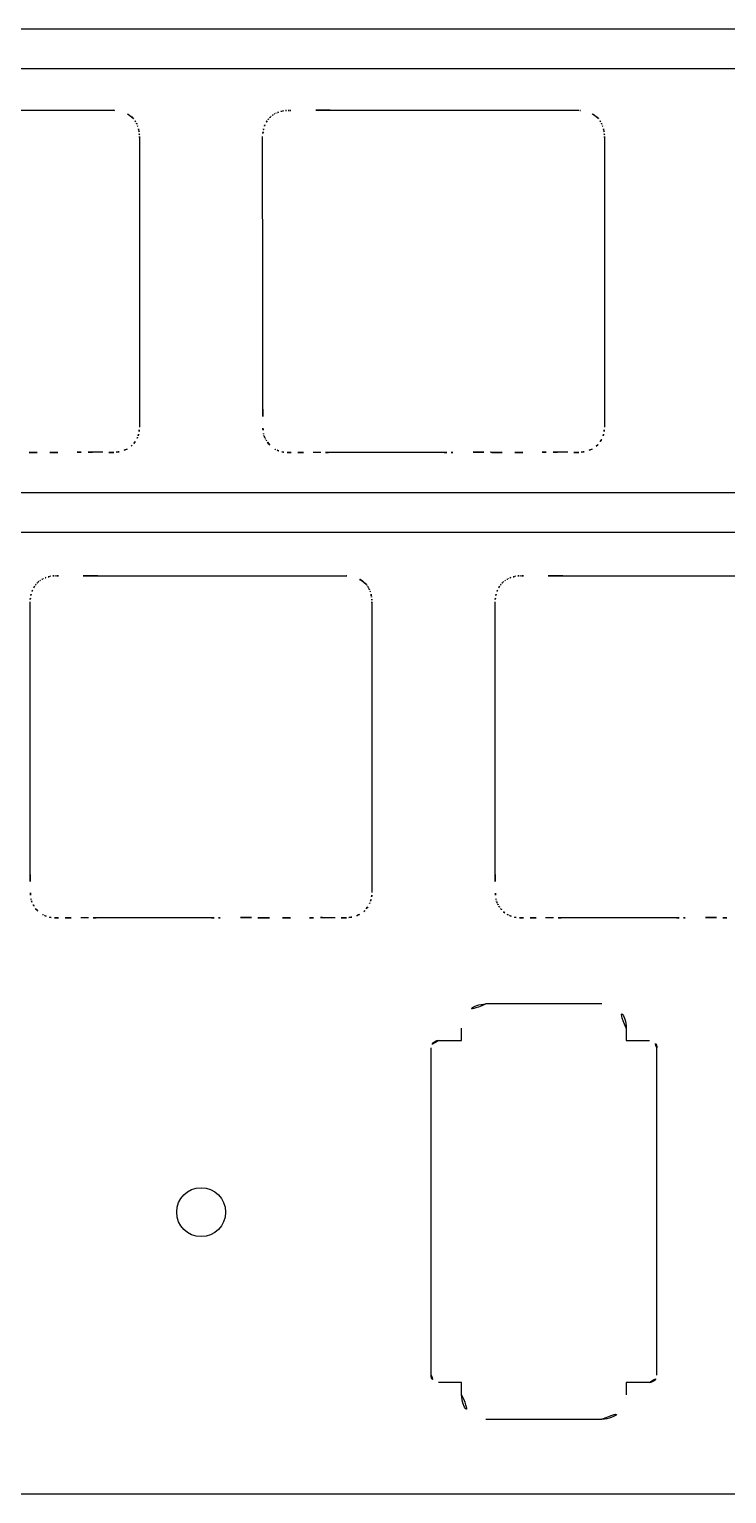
# Model space of a CAD drawing. Header units: millimetres. Extents: x 1963163760 to 1963164260, y 1135949646 to 1135950337.
# Drawn here: x 1963163989.2 to 1963164017.7, y 1135949650.6 to 1135949710.5 of the extents above; entities that cross this region are included whole.
import ezdxf

# ---------------------------------------------------------------- set-up
doc = ezdxf.new("R2010")
doc.units = ezdxf.units.MM

msp = doc.modelspace()

# ---------------------------------------------------------------- linework, layer by layer
for p, q in [((1963164064.327476, 1135949710.52587), (1963163866.583091, 1135949710.52587)), ((1963163866.583091, 1135949708.92587), (1963164064.327476, 1135949708.92587)), ((1963163982.452428, 1135949707.208872), (1963163992.644078, 1135949707.209131)), ((1963164001.502476, 1135949707.208872), (1963164011.694005, 1135949707.209131)), ((1963163993.688267, 1135949706.055322), (1963163993.688145, 1135949705.970133)), ((1963163993.688145, 1135949705.970133), (1963163993.688298, 1135949705.630037)), ((1963163993.688267, 1135949706.097894), (1963163993.688359, 1135949706.076608)), ((1963163993.688359, 1135949706.076608), (1963163993.688267, 1135949706.055322)), ((1963163998.738194, 1135949699.380899), (1963163998.733067, 1135949706.137674)), ((1963164012.738316, 1135949706.055322), (1963164012.738194, 1135949705.970133)), ((1963164012.738194, 1135949705.970133), (1963164012.738316, 1135949705.289942)), ((1963164012.738316, 1135949706.097894), (1963164012.738377, 1135949706.076608)), ((1963164012.738377, 1135949706.076608), (1963164012.738316, 1135949706.055322)), ((1963163993.688267, 1135949705.289942), (1963163993.68784, 1135949703.156423)), ((1963163993.688298, 1135949705.630037), (1963163993.688267, 1135949705.289942)), ((1963164012.738316, 1135949705.289942), (1963164012.737889, 1135949703.156423)), ((1963163993.68784, 1135949703.156423), (1963163993.687901, 1135949702.089655)), ((1963164012.737889, 1135949703.156423), (1963164012.73795, 1135949702.089655)), ((1963163993.687901, 1135949702.089655), (1963163993.688267, 1135949701.022882)), ((1963164012.73795, 1135949702.089655), (1963164012.738316, 1135949701.022882)), ((1963163993.688267, 1135949701.022882), (1963163993.689976, 1135949694.24444)), ((1963164012.738316, 1135949701.022882), (1963164012.739903, 1135949694.24444)), ((1963163998.738621, 1135949698.610891), (1963163998.738194, 1135949699.380899)), ((1963163998.738927, 1135949697.840872), (1963163998.738621, 1135949698.610891)), ((1963163998.739049, 1135949696.300775), (1963163998.738927, 1135949697.840872)), ((1963163998.739171, 1135949695.639835), (1963163998.739049, 1135949696.300775)), ((1963163998.739415, 1135949695.309423), (1963163998.739171, 1135949695.639835)), ((1963163998.739903, 1135949694.979089), (1963163998.739415, 1135949695.309423)), ((1963163991.974644, 1135949693.211353), (1963163991.762486, 1135949693.212183)), ((1963163992.186803, 1135949693.210306), (1963163991.974644, 1135949693.211353)), ((1963164001.120213, 1135949693.207855), (1963164000.805089, 1135949693.206506)), ((1963164001.609959, 1135949693.208744), (1963164001.435338, 1135949693.208719)), ((1963164001.784459, 1135949693.208597), (1963164001.609959, 1135949693.208744)), ((1963164002.48264, 1135949693.208305), (1963164001.784459, 1135949693.208597)), ((1963164003.180821, 1135949693.208185), (1963164002.48264, 1135949693.208305)), ((1963164004.675328, 1135949693.207992), (1963164003.180821, 1135949693.208185)), ((1963164005.422581, 1135949693.207826), (1963164004.675328, 1135949693.207992)), ((1963164006.169835, 1135949693.207422), (1963164005.422581, 1135949693.207826)), ((1963164011.024571, 1135949693.211353), (1963164010.812535, 1135949693.212183)), ((1963164011.236729, 1135949693.210306), (1963164011.024571, 1135949693.211353)), ((1963164040.513084, 1135949691.546318), (1963163876.108055, 1135949691.546318)), ((1963163876.108055, 1135949689.946318), (1963164040.513084, 1135949689.946318)), ((1963163991.977452, 1135949688.158884), (1963164002.16898, 1135949688.15913)), ((1963164011.027379, 1135949688.158884), (1963164021.219029, 1135949688.159132)), ((1963163989.21317, 1135949680.330896), (1963163989.208043, 1135949687.087671)), ((1963164003.213292, 1135949687.005304), (1963164003.21317, 1135949686.920145)), ((1963164003.21317, 1135949686.920145), (1963164003.213322, 1135949686.580036)), ((1963164003.213292, 1135949687.047907), (1963164003.213353, 1135949687.0266)), ((1963164003.213353, 1135949687.0266), (1963164003.213292, 1135949687.005304)), ((1963164003.213322, 1135949686.580036), (1963164003.213292, 1135949686.239938)), ((1963164008.263219, 1135949680.330896), (1963164008.258092, 1135949687.087671)), ((1963164003.213292, 1135949686.239938), (1963164003.212865, 1135949684.10642)), ((1963164003.212865, 1135949684.10642), (1963164003.212926, 1135949683.039652)), ((1963164003.212926, 1135949683.039652), (1963164003.213292, 1135949681.972879)), ((1963164003.213292, 1135949681.972879), (1963164003.214879, 1135949675.194437)), ((1963163989.213658, 1135949679.560892), (1963163989.21317, 1135949680.330896)), ((1963164008.263585, 1135949679.560892), (1963164008.263219, 1135949680.330896)), ((1963163989.213933, 1135949678.790872), (1963163989.213658, 1135949679.560892)), ((1963164008.263921, 1135949678.790872), (1963164008.263585, 1135949679.560892)), ((1963163989.214146, 1135949677.250757), (1963163989.213933, 1135949678.790872)), ((1963164008.264195, 1135949677.250757), (1963164008.263921, 1135949678.790872)), ((1963163989.214207, 1135949676.589834), (1963163989.214146, 1135949677.250757)), ((1963164008.264256, 1135949676.589834), (1963164008.264195, 1135949677.250757)), ((1963163989.214391, 1135949676.259416), (1963163989.214207, 1135949676.589834)), ((1963164008.264439, 1135949676.259416), (1963164008.264256, 1135949676.589834)), ((1963163989.214879, 1135949675.929071), (1963163989.214391, 1135949676.259416)), ((1963164008.264928, 1135949675.929071), (1963164008.264439, 1135949676.259416)), ((1963163991.59525, 1135949674.157854), (1963163991.280125, 1135949674.156496)), ((1963163992.084935, 1135949674.158743), (1963163991.910435, 1135949674.158731)), ((1963163992.259557, 1135949674.158609), (1963163992.084935, 1135949674.158743)), ((1963163992.608556, 1135949674.158388), (1963163992.259557, 1135949674.158609)), ((1963163992.957616, 1135949674.1583), (1963163992.608556, 1135949674.158388)), ((1963163993.655797, 1135949674.158197), (1963163992.957616, 1135949674.1583)), ((1963163995.150304, 1135949674.157991), (1963163993.655797, 1135949674.158197)), ((1963163995.897557, 1135949674.157816), (1963163995.150304, 1135949674.157991)), ((1963163996.64481, 1135949674.157404), (1963163995.897557, 1135949674.157816)), ((1963164001.499669, 1135949674.16136), (1963164001.287511, 1135949674.162176)), ((1963164001.711705, 1135949674.160333), (1963164001.499669, 1135949674.16136)), ((1963164010.645238, 1135949674.157854), (1963164010.330083, 1135949674.156496)), ((1963164011.134923, 1135949674.158743), (1963164010.960362, 1135949674.158731)), ((1963164011.309483, 1135949674.158609), (1963164011.134923, 1135949674.158743)), ((1963164011.658543, 1135949674.158388), (1963164011.309483, 1135949674.158609)), ((1963164012.007603, 1135949674.1583), (1963164011.658543, 1135949674.158388)), ((1963164012.705846, 1135949674.158197), (1963164012.007603, 1135949674.1583)), ((1963164014.200352, 1135949674.157991), (1963164012.705846, 1135949674.158197)), ((1963164014.947606, 1135949674.157816), (1963164014.200352, 1135949674.157991)), ((1963164015.694859, 1135949674.157404), (1963164014.947606, 1135949674.157816)), ((1963164012.635043, 1135949670.632388), (1963164007.885243, 1135949670.632388)), ((1963164012.635043, 1135949670.632388), (1963164012.635043, 1135949670.632388)), ((1963164005.936047, 1135949669.133762), (1963164006.885245, 1135949669.134245)), ((1963164006.885245, 1135949669.134245), (1963164006.885245, 1135949669.632872)), ((1963164013.635041, 1135949669.63239), (1963164013.635041, 1135949669.133788)), ((1963164013.635041, 1135949669.133788), (1963164014.584239, 1135949669.133788)), ((1963164005.636099, 1135949655.433764), (1963164005.636099, 1135949668.834042)), ((1963164014.884264, 1135949655.434069), (1963164014.884264, 1135949668.833814)), ((1963164014.884264, 1135949655.434069), (1963164014.884264, 1135949655.434069)), ((1963164006.885245, 1135949655.13379), (1963164005.936047, 1135949655.13379)), ((1963164006.885245, 1135949654.635214), (1963164006.885245, 1135949655.13379)), ((1963164014.584239, 1135949655.133816), (1963164013.635041, 1135949655.133308)), ((1963164013.635041, 1135949655.133308), (1963164013.635041, 1135949654.634706)), ((1963164007.885192, 1135949653.635216), (1963164007.885192, 1135949653.635216)), ((1963164007.885192, 1135949653.635216), (1963164012.635043, 1135949653.635216)), ((1963163962.492467, 1135949650.583368), (1963164000.148167, 1135949650.583349)), ((1963164000.148167, 1135949650.583349), (1963164037.80399, 1135949650.583215))]:
    msp.add_line(p, q)
msp.add_circle((1963163996.214268, 1135949662.107675), 1)
for centre, radius, start, end in [((1963163992.989874, 1135949716.125023), 8.922595, 267.77893563, 268.12837274), ((1963163992.663872, 1135949706.149916), 1.057837, 42.2744278, 88.12625428), ((1963164000.1056, 1135949705.897063), 1.479929, 135.83575635, 139.34707931), ((1963163999.799984, 1135949706.185822), 1.059528, 133.98426663, 135.52272275), ((1963163999.356522, 1135949706.643662), 0.422133, 129.96773633, 133.83055834), ((1963163999.928586, 1135949705.922107), 1.342841, 124.87156111, 128.89833291), ((1963163999.647384, 1135949706.324807), 0.851677, 118.49044196, 124.84003256), ((1963163999.758984, 1135949706.096636), 1.105503, 115.32126163, 117.93299184), ((1963163999.780025, 1135949706.044348), 1.161771, 110.15126854, 115.15639366), ((1963163999.77609, 1135949706.013949), 1.189038, 101.82720476, 109.46857971), ((1963163999.778617, 1135949706.005882), 1.197452, 99.234234, 101.86644078), ((1963163999.849616, 1135949705.376631), 1.830202, 94.26019781, 98.26692712), ((1963163999.866215, 1135949705.153092), 2.054356, 91.32021468, 94.25871845), ((1963163999.852208, 1135949701.815684), 5.391322, 89.88194692, 90.35416121), ((1963163999.823032, 1135949730.603786), 23.396826, 270.0986553, 270.31567931), ((1963164000.955755, 1135949479.521683), 227.687845, 89.8624262, 90.25260855), ((1963164011.398119, 1135949699.544034), 7.670805, 87.27512107, 87.7893802), ((1963164011.712312, 1135949706.145234), 1.062132, 43.91406041, 87.27592742), ((1963164011.886081, 1135949706.306538), 0.825087, 42.27152684, 44.21422622), ((1963163993.179175, 1135949706.617104), 0.36228, 38.00545265, 42.42442405), ((1963163992.477619, 1135949706.090998), 1.239138, 31.73724355, 37.19962006), ((1963163992.856545, 1135949706.325108), 0.793726, 23.22089691, 31.7532412), ((1963163992.555739, 1135949706.183604), 1.126014, 18.6356165, 23.80296419), ((1963163992.420773, 1135949706.151521), 1.264219, 10.82155445, 18.05880899), ((1963163992.434695, 1135949706.153015), 1.250265, 8.32436957, 10.87412931), ((1963163991.659931, 1135949706.078912), 2.027967, 3.49930011, 7.22678654), ((1963164000.955755, 1135949706.034066), 2.225102, 172.40837166, 177.3311497), ((1963164000.06824, 1135949706.152236), 1.329754, 167.03719338, 172.40336978), ((1963163999.916461, 1135949706.151023), 1.18264, 156.65196577, 165.33017739), ((1963163999.689186, 1135949706.248805), 0.935223, 145.65358529, 156.63372563), ((1963163999.816636, 1135949706.145928), 1.09857, 139.37592755, 144.97384496), ((1963164012.203588, 1135949706.595302), 0.395907, 38.20730456, 42.25622813), ((1963164011.527668, 1135949706.090998), 1.239138, 31.73724355, 37.19962006), ((1963164011.906594, 1135949706.325108), 0.793726, 23.22089691, 31.7532412), ((1963164011.509267, 1135949706.146129), 1.229458, 18.85313417, 23.5854577), ((1963164011.470822, 1135949706.151521), 1.264219, 10.82155445, 18.05880899), ((1963164011.347744, 1135949706.132902), 1.388613, 8.32781988, 10.6226695), ((1963164010.765993, 1135949706.082353), 1.971848, 3.49886213, 7.33279804), ((1963163991.437305, 1135949706.061228), 2.251261, 0.93320895, 3.60268932), ((1963164010.487354, 1135949706.061228), 2.251261, 0.93320895, 3.60268932), ((1963164048.682585, 1135949695.072762), 49.942769, 180.10746625, 181.0032558), ((1963163992.544525, 1135949694.280129), 1.156546, 322.16325953, 334.88283319), ((1963163992.647516, 1135949694.233506), 1.043504, 334.80032904, 340.41520989), ((1963163992.723693, 1135949694.192059), 0.957937, 341.22358266, 352.19892963), ((1963163991.484316, 1135949694.360553), 2.208715, 352.23243273, 356.98655196), ((1963164000.187628, 1135949694.223665), 1.44038, 181.0090759, 189.76139044), ((1963163999.472309, 1135949694.108678), 0.715966, 190.39813747, 196.56151908), ((1963163999.285089, 1135949694.059722), 0.522597, 197.26765639, 201.86462582), ((1963164000.046614, 1135949694.361561), 1.341757, 201.716185, 203.50589863), ((1963164000.561855, 1135949694.605128), 1.911471, 204.04109452, 205.57596214), ((1963163999.784241, 1135949694.244939), 1.054612, 206.16306249, 210.8248228), ((1963164001.531964, 1135949695.295688), 3.093875, 210.94998125, 212.53875345), ((1963164011.620877, 1135949694.258379), 1.123981, 327.58885997, 340.52898794), ((1963164011.78703, 1135949694.189549), 0.944434, 341.10590868, 352.23902248), ((1963164010.568698, 1135949694.355823), 2.17406, 352.23303935, 357.06329043), ((1963163990.070727, 1135949767.648316), 74.445426, 269.30977909, 269.96304867), ((1963163990.066925, 1135949759.499183), 66.296292, 269.96179192, 270.69535767), ((1963163991.96999, 1135949602.428047), 90.786372, 90.42548375, 90.69328111), ((1963163991.564968, 1135949630.612331), 62.600163, 89.81921825, 90.24635204), ((1963163991.937689, 1135949643.446838), 49.764091, 89.26155421, 89.71318547), ((1963163992.594939, 1135949694.440748), 1.234054, 269.26204594, 276.68333603), ((1963163992.561455, 1135949694.664648), 1.460347, 276.96577159, 290.17572959), ((1963163992.735108, 1135949694.192536), 0.957311, 290.16575911, 310.37634748), ((1963163992.786689, 1135949694.109314), 0.860622, 311.34955339, 321.25492427), ((1963163999.156931, 1135949693.781535), 0.27724, 212.74246877, 214.79627212), ((1963163999.727036, 1135949694.182202), 0.974054, 215.01311079, 239.63566673), ((1963163999.704011, 1135949694.157335), 0.940988, 240.0799079, 246.19826467), ((1963163999.745596, 1135949694.251965), 1.044351, 246.20604439, 257.62396216), ((1963163999.750379, 1135949694.32859), 1.120283, 258.22494421, 269.40176013), ((1963164000.348218, 1135949752.411966), 59.206736, 269.41012082, 269.83225031), ((1963164000.294486, 1135949813.717732), 120.512307, 269.94313184, 270.24275933), ((1963164001.620929, 1135949568.05495), 125.153906, 90.08496759, 90.22923544), ((1963164006.205724, 1135949749.48114), 56.273729, 269.96345848, 270.25577779), ((1963164005.858814, 1135949763.526162), 70.320735, 270.48735357, 270.63069873), ((1963164007.399172, 1135949622.744643), 70.469211, 89.67443043, 90.62306214), ((1963164006.613192, 1135949559.080726), 134.137238, 89.31195126, 89.49323434), ((1963164009.122254, 1135949767.88106), 74.678171, 269.31079004, 269.96199682), ((1963164009.116844, 1135949759.50638), 66.303489, 269.96187388, 270.69531669), ((1963164011.005081, 1135949603.771386), 89.442952, 90.42228711, 90.69416914), ((1963164010.61604, 1135949630.612328), 62.600163, 89.82016081, 90.24728093), ((1963164010.990062, 1135949643.757295), 49.453626, 89.25964156, 89.71421005), ((1963164011.644938, 1135949694.441082), 1.234391, 269.26315251, 276.68383083), ((1963164011.609561, 1135949694.671031), 1.466919, 277.01082988, 290.16094017), ((1963164011.784745, 1135949694.193755), 0.958508, 290.16375408, 310.34780718), ((1963164011.808493, 1135949694.139163), 0.901692, 311.44372457, 327.59419593), ((1963163990.157229, 1135949687.201713), 0.927749, 145.55698483, 156.62736873), ((1963163990.321483, 1135949687.074326), 1.13532, 139.52954042, 144.94357995), ((1963163990.580132, 1135949686.845546), 1.480589, 135.7780457, 139.29100225), ((1963163989.993297, 1135949687.418401), 0.660507, 130.95722367, 135.88648332), ((1963163990.392799, 1135949686.885735), 1.325497, 124.82695133, 128.90542437), ((1963163990.130408, 1135949687.261872), 0.866882, 118.55023608, 124.78861743), ((1963163990.169264, 1135949687.173469), 0.96314, 115.06287579, 118.06722046), ((1963163990.250573, 1135949687.006985), 1.148396, 110.16078499, 115.218963), ((1963163990.252106, 1135949686.960172), 1.19296, 101.83881888, 109.45497446), ((1963163990.244098, 1135949687.001104), 1.151256, 99.12317344, 101.86671939), ((1963163990.32414, 1135949686.333152), 1.823648, 94.26129371, 98.27861882), ((1963163990.339361, 1135949686.139541), 2.017855, 91.28867852, 94.28381414), ((1963163990.327122, 1135949682.824748), 5.33224, 89.88129123, 90.35611469), ((1963163990.293797, 1135949711.618272), 23.461338, 270.10836786, 270.32509147), ((1963163991.432971, 1135949460.471688), 227.687847, 89.86298627, 90.25316862), ((1963164002.51054, 1135949696.953924), 8.801425, 267.77594149, 268.12979444), ((1963164002.188638, 1135949687.099584), 1.058173, 42.28097494, 88.12275552), ((1963164002.669469, 1135949687.536248), 0.408654, 38.41561509, 42.33964281), ((1963164002.704342, 1135949687.565425), 0.363202, 35.02356656, 38.22761504), ((1963164001.666427, 1135949686.822065), 1.639845, 34.77067473, 35.48044356), ((1963164001.194583, 1135949686.505204), 2.208157, 32.65463705, 34.54216019), ((1963164002.423366, 1135949687.293653), 0.748172, 27.01911527, 32.59287052), ((1963164009.202174, 1135949687.204722), 0.921838, 145.53185207, 156.67315478), ((1963164009.371532, 1135949687.074326), 1.13532, 139.52954042, 144.94357995), ((1963164009.552342, 1135949686.916786), 1.375124, 135.6432873, 139.42575335), ((1963164009.164444, 1135949687.30132), 0.828949, 133.93948803, 135.90271297), ((1963164008.860307, 1135949687.617636), 0.390138, 129.8361092, 134.01143267), ((1963164009.446271, 1135949686.881649), 1.330827, 124.84684231, 128.9096208), ((1963164009.174466, 1135949687.271231), 0.855799, 118.49742263, 124.81580279), ((1963164009.20757, 1135949687.199096), 0.935004, 115.08308544, 118.17116232), ((1963164009.310311, 1135949686.982252), 1.174954, 110.18863879, 115.1379203), ((1963164009.302155, 1135949686.960172), 1.19296, 101.83881888, 109.45497446), ((1963164009.298493, 1135949686.979918), 1.172883, 99.17456153, 101.86163979), ((1963164009.375424, 1135949686.3208), 1.836066, 94.27488246, 98.26502229), ((1963164009.390385, 1135949686.117003), 2.040411, 91.30522535, 94.26725203), ((1963164009.377141, 1135949682.795248), 5.36174, 89.88161908, 90.35514483), ((1963164009.343906, 1135949711.553776), 23.396841, 270.10851812, 270.32554225), ((1963164010.482898, 1135949460.471688), 227.687847, 89.86298627, 90.25316862), ((1963163991.814768, 1135949686.967164), 2.60951, 173.88694616, 177.35313884), ((1963163990.383648, 1135949687.121218), 1.170122, 166.19036185, 173.92498725), ((1963163990.390988, 1135949687.101483), 1.182089, 156.66271006, 165.34634648), ((1963164002.160335, 1135949687.171919), 1.037856, 23.63698297, 26.4094215), ((1963164001.910665, 1135949687.068955), 1.307875, 18.93862563, 23.38388319), ((1963164001.945683, 1135949687.101504), 1.264338, 10.82188673, 18.05846765), ((1963164001.651489, 1135949687.050962), 1.562799, 8.57644983, 10.61679126), ((1963164000.99618, 1135949687.011171), 2.217483, 3.65945272, 7.06786892), ((1963164000.9624, 1135949687.011243), 2.25119, 0.93316798, 3.60273022), ((1963164010.864817, 1135949686.967164), 2.60951, 173.88694616, 177.35313884), ((1963164009.433697, 1135949687.121218), 1.170122, 166.19036185, 173.92498725), ((1963164009.441795, 1135949687.100994), 1.182946, 156.65544735, 165.33274858), ((1963164070.829041, 1135949676.092442), 81.614326, 180.1146926, 180.63907309), ((1963164069.397664, 1135949676.041507), 61.13284, 180.10537622, 180.82048402), ((1963163990.794693, 1135949675.200615), 1.575009, 180.67232465, 189.91320204), ((1963164001.077776, 1135949675.303699), 2.139894, 352.16575505, 357.07323437), ((1963164009.779076, 1135949675.187171), 1.508131, 180.80005974, 189.83874217), ((1963163989.96918, 1135949675.062713), 0.738108, 190.40017914, 196.377448), ((1963163990.088371, 1135949675.111948), 0.866452, 197.2787734, 209.06452335), ((1963163990.678268, 1135949675.439915), 1.54139, 209.06818669, 215.68558145), ((1963163989.705852, 1135949674.747512), 0.347693, 216.48580316, 218.29135388), ((1963163990.210437, 1135949675.14804), 0.99192, 218.38897305, 239.68432123), ((1963164002.31132, 1135949675.059755), 0.861207, 311.35015352, 321.24821901), ((1963164002.0697, 1135949675.229999), 1.156349, 322.16362854, 334.88602282), ((1963164002.197932, 1135949675.171929), 1.015595, 334.78201491, 340.54709948), ((1963164002.248595, 1135949675.142205), 0.95799, 341.21430355, 352.18934738), ((1963164008.99761, 1135949675.058715), 0.716242, 190.39608237, 196.55828204), ((1963164008.890769, 1135949675.034073), 0.606848, 197.20302654, 203.58175011), ((1963164009.771104, 1135949675.411901), 1.564829, 203.3653811, 205.83760814), ((1963164009.60312, 1135949675.336907), 1.380966, 206.0746977, 210.65712846), ((1963164009.317095, 1135949675.165233), 1.047383, 210.5567075, 216.59943479), ((1963164009.238007, 1135949675.125332), 0.960219, 217.50169196, 228.83252701), ((1963163990.170643, 1135949675.090616), 0.922278, 240.01779222, 246.26038881), ((1963163990.220383, 1135949675.201252), 1.043577, 246.20592235, 257.63208623), ((1963163990.225385, 1135949675.276963), 1.118659, 258.21244357, 269.39936955), ((1963163990.839117, 1135949735.841939), 61.686745, 269.41905508, 269.82405404), ((1963163990.769741, 1135949795.870596), 121.71517, 269.94348701, 270.24025945), ((1963163992.164734, 1135949526.192486), 147.966464, 90.09846405, 90.22052003), ((1963163996.680699, 1135949730.431122), 56.273729, 269.96345848, 270.25577779), ((1963163996.025342, 1135949775.695113), 101.541208, 270.51156062, 270.61087632), ((1963163997.87385, 1135949604.025201), 70.138658, 89.67255899, 90.62567141), ((1963163997.154035, 1135949545.936316), 128.231295, 89.30969713, 89.49925882), ((1963163999.595752, 1135949748.387846), 74.234959, 269.3078118, 269.96291207), ((1963163999.589771, 1135949740.818739), 66.66585, 269.96384097, 270.69332209), ((1963164001.463898, 1135949586.06266), 88.101577, 90.41821622, 90.69421011), ((1963164001.092217, 1135949612.106664), 62.055819, 89.8196827, 90.25055945), ((1963164001.442466, 1135949622.061176), 52.099853, 89.27203243, 89.70390998), ((1963164002.12008, 1135949675.395524), 1.2388, 269.27498336, 276.65783681), ((1963164002.082773, 1135949675.627476), 1.473547, 277.05301614, 290.14064568), ((1963164002.261192, 1135949675.141357), 0.95572, 290.1331518, 310.37410864), ((1963164009.265563, 1135949675.156814), 1.002057, 228.83132677, 239.68694762), ((1963164009.225429, 1135949675.09896), 0.931872, 240.02181297, 246.19336578), ((1963164009.269874, 1135949675.200338), 1.042564, 246.20759232, 257.65130069), ((1963164009.275434, 1135949675.276965), 1.118661, 258.21245694, 269.39935589), ((1963164009.890245, 1135949735.841949), 61.686762, 269.41804426, 269.82305684), ((1963164009.819054, 1135949795.823462), 121.668039, 269.94381486, 270.24065559), ((1963164011.214612, 1135949526.249774), 147.909175, 90.09849137, 90.22056101), ((1963164015.730748, 1135949730.431122), 56.273729, 269.96345848, 270.25577779), ((1963164014.965586, 1135949786.820477), 112.667108, 270.51687479, 270.60634089), ((1963164016.923777, 1135949604.025201), 70.138658, 89.67255899, 90.62567141), ((1963164016.138387, 1135949540.069306), 134.098655, 89.31185548, 89.49315239), ((1963164007.885243, 1135949669.63239), 0.999998, 90, 180), ((1963164012.635043, 1135949669.63239), 0.999998, 0, 90), ((1963164005.936072, 1135949668.833788), 0.299974, 90, 180.04852168), ((1963164014.584239, 1135949668.833814), 0.299974, 0, 90), ((1963164005.936073, 1135949655.433764), 0.299974, 180, 270), ((1963164014.584239, 1135949655.43379), 0.299974, 270, 0.04850802), ((1963164007.885243, 1135949654.635214), 0.999998, 180, 270), ((1963164012.635043, 1135949654.635214), 0.999998, 270, 0)]:
    msp.add_arc(centre, radius, start, end)

doc.saveas('drawing.dxf')
